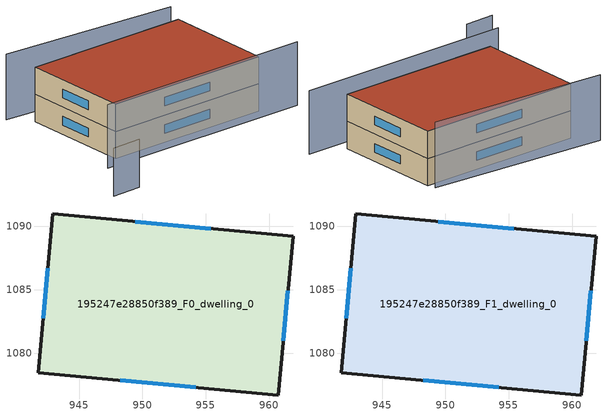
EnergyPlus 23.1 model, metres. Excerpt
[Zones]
195247e28850f389_F0_dwelling_0
 floor ground (EU_floor_Construction): 961.9,1089.21 960.71,1076.67 941.74,1078.46 942.92,1091 z0
 wall outside (EU_wall_Construction): 961.9,1089.21 942.92,1091 941.74,1078.46 960.71,1076.67 961.9,1089.21 z0:3
 window (EU_Window_Construction): 955.4,1089.83 949.42,1090.39 / 961.12,1080.96 961.49,1084.92 / 948.24,1077.84 954.22,1077.28 / 942.52,1086.71 942.15,1082.75 z1.03:1.97
195247e28850f389_F1_dwelling_0
 floor to 195247e28850f389_F0_dwelling_0 (EU_floor_Construction): 961.9,1089.21 960.71,1076.67 941.74,1078.46 942.92,1091 z3
 wall outside (EU_wall_Construction): 961.9,1089.21 942.92,1091 941.74,1078.46 960.71,1076.67 961.9,1089.21 z3:6
 window (EU_Window_Construction): 955.4,1089.83 949.42,1090.39 / 961.12,1080.96 961.49,1084.92 / 948.24,1077.84 954.22,1077.28 / 942.52,1086.71 942.15,1082.75 z4.03:4.97
 roof outside (EU_roof_Construction): 960.71,1076.67 961.9,1089.21 942.92,1091 941.74,1078.46 z6
shading: 934.71,1071.87 938.16,1071.59 z0:5.3; 939.4,1077.3 964.5,1074.94 z0:7; 961.65,1090.08 941.23,1093.47 z0:7.2
[Building]
EU S2 Campaign: North Axis=0; Terrain=City; Solar Distribution=FullExterior
[Site:Location]
Cape.Town.Intl.AP: Latitude=-33.965; Longitude=18.602; Time Zone=2; Elevation=46
[SizingPeriod:WeatherFileDays]
AnnualSizingPeriod: Begin Month=1; Begin Day of Month=1; End Month=12; End Day of Month=31; Day of Week for Start Day=Monday; Use Weather File Daylight Saving Period=No; Use Weather File Rain and Snow Indicators=No
[MATERIAL]
EU_InternalMass_Material: Roughness=MediumRough; Thickness=0.1; Conductivity=1; Density=1800; Specific Heat=900; Thermal Absorptance=0.9; Solar Absorptance=0.7; Visible Absorptance=0.7
[MATERIAL:NOMASS] Roughness=MediumRough; Thermal Absorptance=0.9; Solar Absorptance=0.7; Visible Absorptance=0.7
Name | Thermal Resistance
EU_wall_NoMass | 0.493876
EU_roof_NoMass | 0.449382
EU_floor_NoMass | 1.25
[WINDOWMATERIAL:SIMPLEGLAZINGSYSTEM]
EU_Window_SimpleGlazing: UFactor=4.4; Solar Heat Gain Coefficient=0.85; Visible Transmittance=0.85
[CONSTRUCTION]
EU_wall_Construction: EU_wall_NoMass
EU_roof_Construction: EU_roof_NoMass
EU_floor_Construction: EU_floor_NoMass
EU_Window_Construction: EU_Window_SimpleGlazing
EU_InternalMass_Construction: EU_InternalMass_Material
[ZONE] Type=1; Multiplier=1; Ceiling Height=autocalculate; Floor Area=autocalculate; Part of Total Floor Area=Yes
Name | Volume
195247e28850f389_F0_dwelling_0 | 720.437
195247e28850f389_F1_dwelling_0 | 720.436
[INTERNALMASS] Construction=EU_InternalMass_Construction; Surface Area=240.146
Name | Zone or ZoneList
195247e28850f389_F0_dwelling_0_EU_InternalMass | 195247e28850f389_F0_dwelling_0
195247e28850f389_F1_dwelling_0_EU_InternalMass | 195247e28850f389_F1_dwelling_0
[OTHEREQUIPMENT] Fuel Type=Electricity; Design Level Calculation Method=Watts/Area; Power per Zone Floor Area=1; Fraction Latent=0; Fraction Radiant=0; Fraction Lost=0; Carbon Dioxide Generation Rate=0; EndUse Subcategory=EU_Step8_InternalGains
Name | Zone or ZoneList or Space or SpaceList | Schedule
EU_Step8_InternalGain_195247e28850f389_F0_dwelling_0_f000 | 195247e28850f389_F0_dwelling_0 | EU_Step8_GainSchedule_195247e28850f389_F0_dwelling_0_f000
EU_Step8_InternalGain_195247e28850f389_F1_dwelling_0_f000 | 195247e28850f389_F1_dwelling_0 | EU_Step8_GainSchedule_195247e28850f389_F1_dwelling_0_f000
[ZONEVENTILATION:DESIGNFLOWRATE] Schedule=EU_AlwaysOn; Design Flow Rate Calculation Method=AirChanges/Hour; Air Changes per Hour=0.64; Ventilation Type=Natural; Fan Pressure Rise=0; Fan Total Efficiency=1; Constant Term Coefficient=1; Temperature Term Coefficient=0; Velocity Term Coefficient=0; Velocity Squared Term Coefficient=0; Minimum Indoor Temperature=-100; Maximum Indoor Temperature=100; Delta Temperature=-100; Minimum Outdoor Temperature=-100; Maximum Outdoor Temperature=100; Maximum Wind Speed=40
Name | Zone or ZoneList or Space or SpaceList
EU_ConstantAir_195247e28850f389_F0_dwelling_0 | 195247e28850f389_F0_dwelling_0
EU_ConstantAir_195247e28850f389_F1_dwelling_0 | 195247e28850f389_F1_dwelling_0
[HVACTEMPLATE:THERMOSTAT] Constant Heating Setpoint=20; Constant Cooling Setpoint=50
EU_HeatOnly_195247e28850f389_F0_dwelling_0; EU_HeatOnly_195247e28850f389_F1_dwelling_0
[HVACTEMPLATE:ZONE:IDEALLOADSAIRSYSTEM] System Availability Schedule=EU_AlwaysOn; Maximum Heating Supply Air Temperature=50; Minimum Cooling Supply Air Temperature=13; Maximum Heating Supply Air Humidity Ratio=0.0156; Minimum Cooling Supply Air Humidity Ratio=0.0077; Heating Limit=NoLimit; Cooling Limit=NoLimit; Heating Availability Schedule=EU_AlwaysOn; Cooling Availability Schedule=EU_CoolingOff; Dehumidification Control Type=ConstantSensibleHeatRatio; Cooling Sensible Heat Ratio=0.7; Dehumidification Setpoint=60; Humidification Control Type=None; Humidification Setpoint=30; Outdoor Air Method=None; Outdoor Air Flow Rate per Person=0.00944; Outdoor Air Flow Rate per Zone Floor Area=0; Outdoor Air Flow Rate per Zone=0; Demand Controlled Ventilation Type=None; Outdoor Air Economizer Type=NoEconomizer; Heat Recovery Type=None; Sensible Heat Recovery Effectiveness=0.7; Latent Heat Recovery Effectiveness=0.65
Name | Template Thermostat
195247e28850f389_F0_dwelling_0 | EU_HeatOnly_195247e28850f389_F0_dwelling_0
195247e28850f389_F1_dwelling_0 | EU_HeatOnly_195247e28850f389_F1_dwelling_0
[SIZING:ZONE] Zone Cooling Design Supply Air Temperature Input Method=SupplyAirTemperature; Zone Cooling Design Supply Air Temperature=13; Zone Heating Design Supply Air Temperature Input Method=SupplyAirTemperature; Zone Heating Design Supply Air Temperature=50; Zone Cooling Design Supply Air Humidity Ratio=0.008; Zone Heating Design Supply Air Humidity Ratio=0.008; Cooling Design Air Flow Method=DesignDay; Cooling Design Air Flow Rate=0; Cooling Minimum Air Flow per Zone Floor Area=0.000762; Cooling Minimum Air Flow=0; Cooling Minimum Air Flow Fraction=0.2; Heating Design Air Flow Method=DesignDay; Heating Design Air Flow Rate=0; Heating Maximum Air Flow per Zone Floor Area=0.002032; Heating Maximum Air Flow=0.141576; Heating Maximum Air Flow Fraction=0.3; Account for Dedicated Outdoor Air System=No; Dedicated Outdoor Air System Control Strategy=NeutralSupplyAir; Dedicated Outdoor Air Low Setpoint Temperature for Design=autosize; Dedicated Outdoor Air High Setpoint Temperature for Design=autosize; Zone Load Sizing Method=Sensible Load Only No Latent Load; Zone Latent Cooling Design Supply Air Humidity Ratio Input Method=HumidityRatioDifference; Zone Cooling Design Supply Air Humidity Ratio Difference=0.005; Zone Latent Heating Design Supply Air Humidity Ratio Input Method=HumidityRatioDifference; Zone Humidification Design Supply Air Humidity Ratio Difference=0.005
195247e28850f389_F0_dwelling_0; 195247e28850f389_F1_dwelling_0
[SCHEDULE:CONSTANT]
Name | Hourly Value
EU_AlwaysOn | 1
EU_CoolingOff | 0
[SCHEDULE:FILE] Column Number=1; Rows to Skip at Top=0; Number of Hours of Data=8760; Column Separator=Comma; Interpolate to Timestep=No; Minutes per Item=60; Adjust Schedule for Daylight Savings=Yes
Name | File
EU_Step8_GainSchedule_195247e28850f389_F0_dwelling_0_f000 | ../../schedules/195247e28850f389/195247e28850f389_F0_dwelling_0_f000_gain.csv
EU_Step8_GainSchedule_195247e28850f389_F1_dwelling_0_f000 | ../../schedules/195247e28850f389/195247e28850f389_F1_dwelling_0_f000_gain.csv
